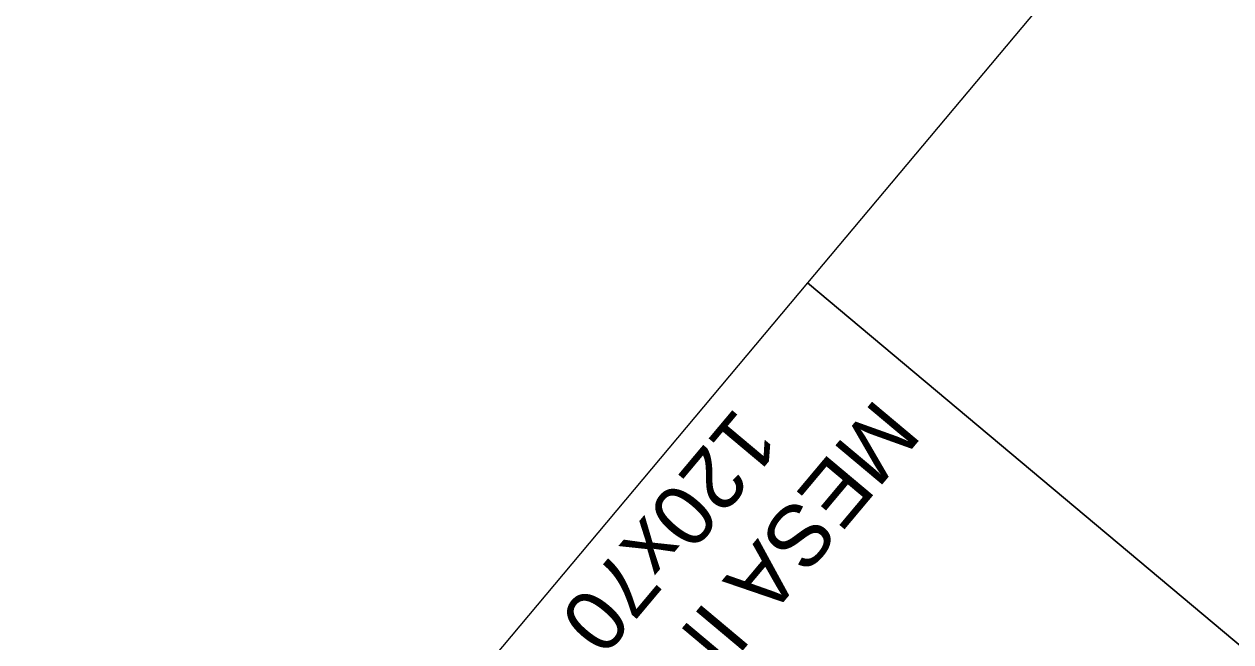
# Model space of a CAD drawing. Header units: metres. Extents: x 822482 to 822767, y 9662202 to 9662512.
# Drawn here: x 822691.252 to 822692.44, y 9662403.019 to 9662403.628 of the extents above; entities that cross this region are included whole.
import ezdxf

# ---------------------------------------------------------------- set-up
doc = ezdxf.new("R2010")
doc.units = ezdxf.units.M
doc.layers.add('ARQ_NE_INOX', color=7, linetype='Continuous', lineweight=0, true_color=0x0032c7)
doc.layers.add('ARQ_NE_MOBILIÁRIOS', color=251, linetype='Continuous', lineweight=0)
doc.styles.add('Arial', font='arial.ttf', dxfattribs={"height": 0.6})

# ---------------------------------------------------------------- blocks, each defined once
blk = doc.blocks.new('*U384')
at = {"layer": 'ARQ_NE_INOX'}
blk.add_lwpolyline([(1.2, -0.7), (0, -0.7), (0, 0), (1.2, 0)], close=True, dxfattribs=at)
blk = doc.blocks.new('*U392')
at = {"layer": 'ARQ_NE_INOX'}
blk.add_lwpolyline([(1.9, -0.7), (0, -0.7), (0, 0), (1.9, 0)], close=True, dxfattribs=at)
blk = doc.blocks.new('A$C8f1b9c42')
at = {"layer": 'ARQ_NE_MOBILIÁRIOS', "transparency": 33554687, "xscale": -0.9999999999999998, "rotation": 270.0000006333877}
for name, p in [('*U384', (309.3193, -242.9223)), ('*U392', (309.3193, -244.8223))]:
    blk.add_blockref(name, p, dxfattribs=at)
at = {"layer": 'ARQ_NE_MOBILIÁRIOS', "transparency": 33554687, "insert": (309.216, -242.6474), "char_height": 0.06, "width": 0.908935, "attachment_point": 5, "rotation": 90, "style": 'Arial'}
blk.add_mtext('MESA INOX\\P120x70', dxfattribs=at)

msp = doc.modelspace()

# ---------------------------------------------------------------- block references
at = {"ltscale": 10, "rotation": 140.0090103764572}
msp.add_blockref('A$C8f1b9c42', (822772.889, 9662018.4697), dxfattribs=at)

doc.saveas('drawing.dxf')
